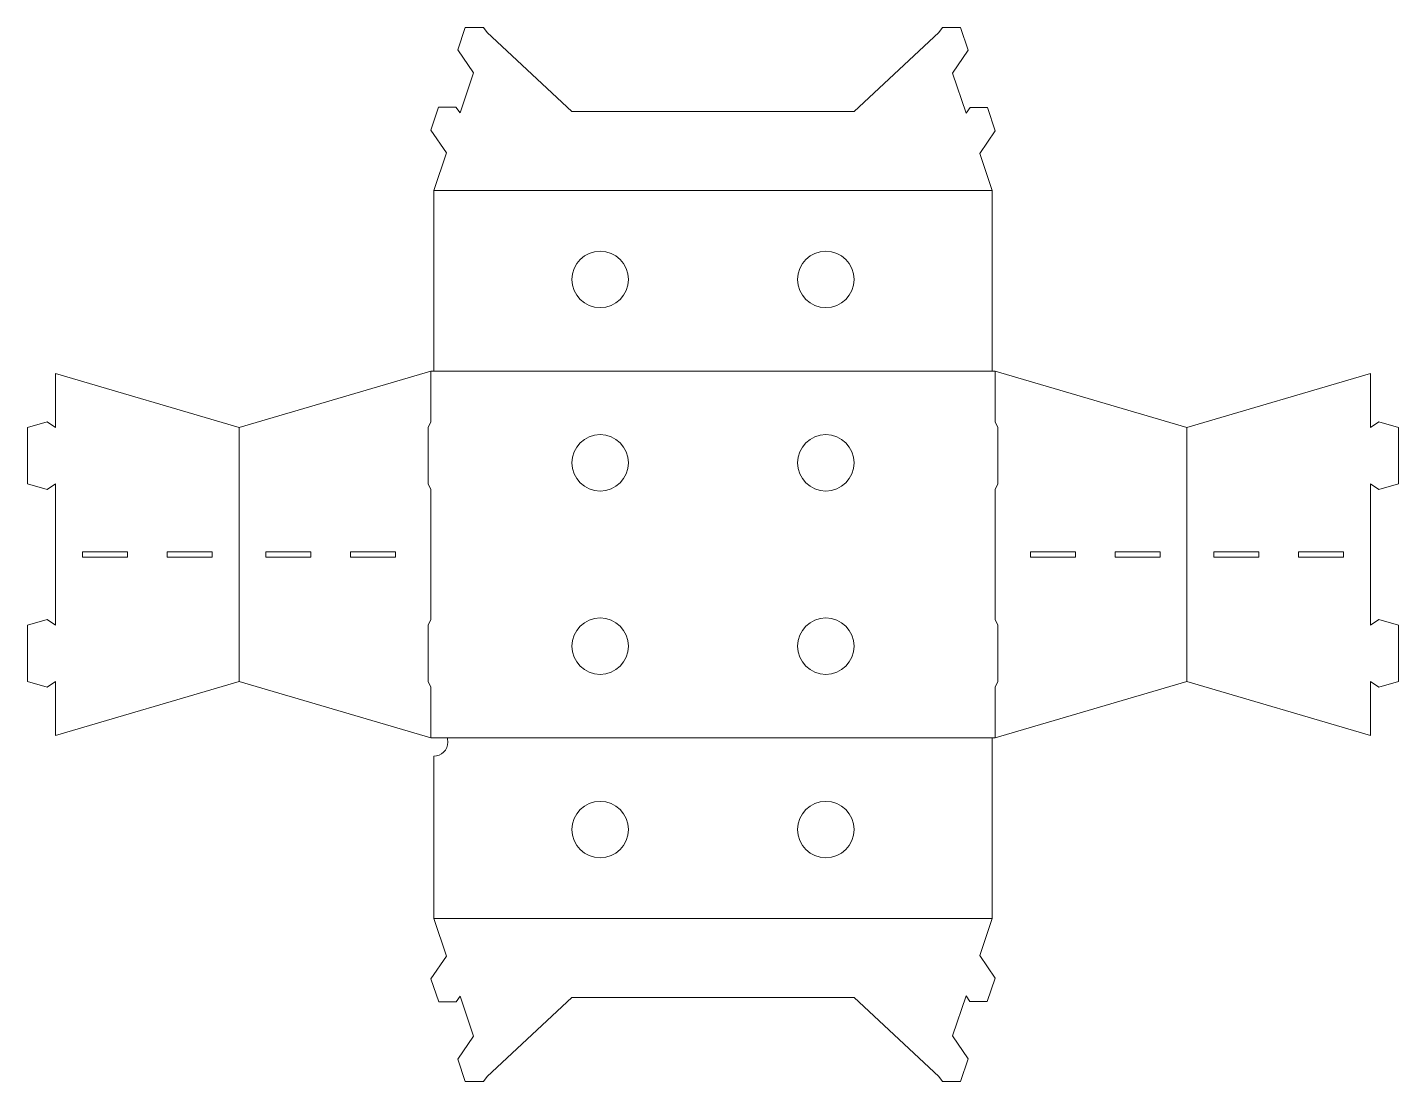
# Model space of a CAD drawing. Header units: millimetres. Extents: x 62 to 548, y -415 to -42.
import ezdxf

# ---------------------------------------------------------------- set-up
doc = ezdxf.new("R2010")
doc.units = ezdxf.units.MM
doc.header["$MEASUREMENT"] = 0
for name, color, linetype in [('inside_cut', 7, 'Continuous'), ('inside_engraving', 7, 'Continuous'), ('outside_cut', 7, 'Continuous')]:
    doc.layers.add(name, color=color, linetype=linetype)

# ---------------------------------------------------------------- blocks, each defined once
blk = doc.blocks.new('block 3')
at = {"layer": 'inside_cut', "color": 1, "lineweight": 9, "true_color": 0xff0000}
for points in [[(81.3, -229.5), (97.3, -229.5), (97.3, -227.7), (81.3, -227.7), (81.3, -229.5)], [(111.3, -229.5), (127.3, -229.5), (127.3, -227.7), (111.3, -227.7), (111.3, -229.5)], [(146.3, -229.5), (162.3, -229.5), (162.3, -227.7), (146.3, -227.7), (146.3, -229.5)], [(176.3, -229.5), (192.3, -229.5), (192.3, -227.7), (176.3, -227.7), (176.3, -229.5)], [(417.3, -229.5), (433.3, -229.5), (433.3, -227.7), (417.3, -227.7), (417.3, -229.5)], [(447.3, -229.5), (463.3, -229.5), (463.3, -227.7), (447.3, -227.7), (447.3, -229.5)], [(482.3, -229.5), (498.3, -229.5), (498.3, -227.7), (482.3, -227.7), (482.3, -229.5)], [(512.3, -229.5), (528.3, -229.5), (528.3, -227.7), (512.3, -227.7), (512.3, -229.5)]]:
    blk.add_lwpolyline(points, dxfattribs=at)
for points in [[(264.8, -121.1), (259.28, -121.1), (254.8, -125.58), (254.8, -131.1), (254.8, -136.62), (259.28, -141.1), (264.8, -141.1), (270.32, -141.1), (274.8, -136.62), (274.8, -131.1), (274.8, -125.58), (270.32, -121.1), (264.8, -121.1)], [(344.8, -121.1), (339.28, -121.1), (334.8, -125.58), (334.8, -131.1), (334.8, -136.62), (339.28, -141.1), (344.8, -141.1), (350.32, -141.1), (354.8, -136.62), (354.8, -131.1), (354.8, -125.58), (350.32, -121.1), (344.8, -121.1)], [(264.8, -316.1), (259.28, -316.1), (254.8, -320.58), (254.8, -326.1), (254.8, -331.62), (259.28, -336.1), (264.8, -336.1), (270.32, -336.1), (274.8, -331.62), (274.8, -326.1), (274.8, -320.58), (270.32, -316.1), (264.8, -316.1)], [(344.8, -316.1), (339.28, -316.1), (334.8, -320.58), (334.8, -326.1), (334.8, -331.62), (339.28, -336.1), (344.8, -336.1), (350.32, -336.1), (354.8, -331.62), (354.8, -326.1), (354.8, -320.58), (350.32, -316.1), (344.8, -316.1)]]:
    blk.add_open_spline(points, degree=3, knots=[0, 0, 0, 0, 1, 1, 1, 2, 2, 2, 3, 3, 3, 4, 4, 4, 4], dxfattribs=at)
blk = doc.blocks.new('block 2')
at = {"layer": 'inside_cut', "color": 1, "lineweight": 9, "true_color": 0xff0000}
for points in [[(204.8, -205.6), (203.8, -203.6), (203.8, -183.6), (204.8, -181.6)], [(404.8, -181.6), (405.8, -183.6), (405.8, -203.6), (404.8, -205.6)], [(204.8, -275.6), (203.8, -273.6), (203.8, -253.6), (204.8, -251.6)], [(404.8, -251.6), (405.8, -253.6), (405.8, -273.6), (404.8, -275.6)]]:
    blk.add_lwpolyline(points, dxfattribs=at)
at = {"layer": 'inside_cut'}
blk.add_blockref('block 3', (0, 0), dxfattribs=at)
blk = doc.blocks.new('block 8')
at = {"layer": 'inside_engraving', "color": 5, "lineweight": 9, "true_color": 0x0000ff}
blk.add_open_spline([(354.8, -261.1), (354.8, -266.62), (350.32, -271.1), (344.8, -271.1), (339.28, -271.1), (334.8, -266.62), (334.8, -261.1), (334.8, -255.58), (339.28, -251.1), (344.8, -251.1), (350.32, -251.1), (354.8, -255.58), (354.8, -261.1)], degree=3, knots=[0, 0, 0, 0, 1, 1, 1, 2, 2, 2, 3, 3, 3, 4, 4, 4, 4], dxfattribs=at)
blk = doc.blocks.new('block 7')
at = {"layer": 'inside_engraving', "color": 5, "lineweight": 9, "true_color": 0x0000ff}
blk.add_open_spline([(274.8, -261.1), (274.8, -266.62), (270.32, -271.1), (264.8, -271.1), (259.28, -271.1), (254.8, -266.62), (254.8, -261.1), (254.8, -255.58), (259.28, -251.1), (264.8, -251.1), (270.32, -251.1), (274.8, -255.58), (274.8, -261.1)], degree=3, knots=[0, 0, 0, 0, 1, 1, 1, 2, 2, 2, 3, 3, 3, 4, 4, 4, 4], dxfattribs=at)
at = {"layer": 'inside_engraving'}
blk.add_blockref('block 8', (0, 0), dxfattribs=at)
blk = doc.blocks.new('block 10')
at = {"layer": 'inside_engraving', "color": 5, "lineweight": 9, "true_color": 0x0000ff}
blk.add_open_spline([(354.8, -196.1), (354.8, -201.62), (350.32, -206.1), (344.8, -206.1), (339.28, -206.1), (334.8, -201.62), (334.8, -196.1), (334.8, -190.58), (339.28, -186.1), (344.8, -186.1), (350.32, -186.1), (354.8, -190.58), (354.8, -196.1)], degree=3, knots=[0, 0, 0, 0, 1, 1, 1, 2, 2, 2, 3, 3, 3, 4, 4, 4, 4], dxfattribs=at)
blk = doc.blocks.new('block 9')
at = {"layer": 'inside_engraving', "color": 5, "lineweight": 9, "true_color": 0x0000ff}
blk.add_open_spline([(274.8, -196.1), (274.8, -201.62), (270.32, -206.1), (264.8, -206.1), (259.28, -206.1), (254.8, -201.62), (254.8, -196.1), (254.8, -190.58), (259.28, -186.1), (264.8, -186.1), (270.32, -186.1), (274.8, -190.58), (274.8, -196.1)], degree=3, knots=[0, 0, 0, 0, 1, 1, 1, 2, 2, 2, 3, 3, 3, 4, 4, 4, 4], dxfattribs=at)
at = {"layer": 'inside_engraving'}
blk.add_blockref('block 10', (0, 0), dxfattribs=at)
blk = doc.blocks.new('block 6')
at = {"layer": 'inside_engraving'}
for name in ['block 9', 'block 7']:
    blk.add_blockref(name, (0, 0), dxfattribs=at)
blk = doc.blocks.new('block 5')
at = {"layer": 'inside_engraving', "color": 5, "lineweight": 9, "true_color": 0x0000ff}
for points in [[(204.8, -181.6), (204.8, -163.6), (404.8, -163.6), (404.8, -181.6)], [(136.8, -183.6), (136.8, -273.6)], [(472.8, -183.6), (472.8, -273.6)], [(204.8, -205.6), (204.8, -251.6)], [(404.8, -251.6), (404.8, -205.6)], [(204.8, -275.6), (204.8, -293.6), (404.8, -293.6), (404.8, -275.6)]]:
    blk.add_lwpolyline(points, dxfattribs=at)
at = {"layer": 'inside_engraving'}
blk.add_blockref('block 6', (0, 0), dxfattribs=at)
blk = doc.blocks.new('block 4')
at = {"layer": 'inside_engraving', "color": 5, "lineweight": 9, "true_color": 0x0000ff}
for points in [[(205.8, -99.6), (403.8, -99.6)], [(205.8, -357.6), (403.8, -357.6)]]:
    blk.add_lwpolyline(points, dxfattribs=at)
at = {"layer": 'inside_engraving'}
blk.add_blockref('block 5', (0, 0), dxfattribs=at)
blk = doc.blocks.new('block 11')
at = {"layer": 'outside_cut', "lineweight": 0}
for points in [[(81.3, -229.5), (97.3, -229.5), (97.3, -227.7), (81.3, -227.7), (81.3, -229.5)], [(111.3, -229.5), (127.3, -229.5), (127.3, -227.7), (111.3, -227.7), (111.3, -229.5)], [(146.3, -229.5), (162.3, -229.5), (162.3, -227.7), (146.3, -227.7), (146.3, -229.5)], [(176.3, -229.5), (192.3, -229.5), (192.3, -227.7), (176.3, -227.7), (176.3, -229.5)], [(417.3, -229.5), (433.3, -229.5), (433.3, -227.7), (417.3, -227.7), (417.3, -229.5)], [(447.3, -229.5), (463.3, -229.5), (463.3, -227.7), (447.3, -227.7), (447.3, -229.5)], [(482.3, -229.5), (498.3, -229.5), (498.3, -227.7), (482.3, -227.7), (482.3, -229.5)], [(512.3, -229.5), (528.3, -229.5), (528.3, -227.7), (512.3, -227.7), (512.3, -229.5)]]:
    blk.add_lwpolyline(points, dxfattribs=at)
for points in [[(264.8, -121.1), (259.28, -121.1), (254.8, -125.58), (254.8, -131.1), (254.8, -136.62), (259.28, -141.1), (264.8, -141.1), (270.32, -141.1), (274.8, -136.62), (274.8, -131.1), (274.8, -125.58), (270.32, -121.1), (264.8, -121.1)], [(344.8, -121.1), (339.28, -121.1), (334.8, -125.58), (334.8, -131.1), (334.8, -136.62), (339.28, -141.1), (344.8, -141.1), (350.32, -141.1), (354.8, -136.62), (354.8, -131.1), (354.8, -125.58), (350.32, -121.1), (344.8, -121.1)], [(264.8, -316.1), (259.28, -316.1), (254.8, -320.58), (254.8, -326.1), (254.8, -331.62), (259.28, -336.1), (264.8, -336.1), (270.32, -336.1), (274.8, -331.62), (274.8, -326.1), (274.8, -320.58), (270.32, -316.1), (264.8, -316.1)], [(344.8, -316.1), (339.28, -316.1), (334.8, -320.58), (334.8, -326.1), (334.8, -331.62), (339.28, -336.1), (344.8, -336.1), (350.32, -336.1), (354.8, -331.62), (354.8, -326.1), (354.8, -320.58), (350.32, -316.1), (344.8, -316.1)]]:
    blk.add_open_spline(points, degree=3, knots=[0, 0, 0, 0, 1, 1, 1, 2, 2, 2, 3, 3, 3, 4, 4, 4, 4], dxfattribs=at)

msp = doc.modelspace()

# ---------------------------------------------------------------- linework, layer by layer
at = {"layer": 'outside_cut', "color": 1, "lineweight": 9, "true_color": 0xff0000}
msp.add_open_spline([(207.59, -387.11), (207.59, -387.11), (204.8, -378.95), (204.8, -378.95), (204.8, -378.95), (210.31, -370.9), (210.31, -370.9), (210.31, -370.9), (205.8, -357.6), (205.8, -357.6), (205.8, -357.6), (205.8, -300.1), (205.8, -300.1), (208.56, -300.1), (210.8, -297.86), (210.8, -295.1), (210.8, -294.58), (210.72, -294.07), (210.57, -293.6), (210.57, -293.6), (205.8, -293.6), (205.8, -293.6), (205.8, -293.6), (204.8, -293.6), (204.8, -293.6), (204.8, -293.6), (136.8, -273.6), (136.8, -273.6), (136.8, -273.6), (71.8, -292.72), (71.8, -292.72), (71.8, -292.72), (71.8, -273.6), (71.8, -273.6), (71.8, -273.6), (68.8, -275.6), (68.8, -275.6), (68.8, -275.6), (61.8, -273.6), (61.8, -273.6), (61.8, -273.6), (61.8, -253.6), (61.8, -253.6), (61.8, -253.6), (68.8, -251.6), (68.8, -251.6), (68.8, -251.6), (71.8, -253.6), (71.8, -253.6), (71.8, -253.6), (71.8, -203.6), (71.8, -203.6), (71.8, -203.6), (68.8, -205.6), (68.8, -205.6), (68.8, -205.6), (61.8, -203.6), (61.8, -203.6), (61.8, -203.6), (61.8, -183.6), (61.8, -183.6), (61.8, -183.6), (68.8, -181.6), (68.8, -181.6), (68.8, -181.6), (71.8, -183.6), (71.8, -183.6), (71.8, -183.6), (71.8, -164.48), (71.8, -164.48), (71.8, -164.48), (136.8, -183.6), (136.8, -183.6), (136.8, -183.6), (204.8, -163.6), (204.8, -163.6), (204.8, -163.6), (205.8, -163.6), (205.8, -163.6), (205.8, -163.6), (205.8, -99.6), (205.8, -99.6), (205.8, -99.6), (210.31, -86.3), (210.31, -86.3), (210.31, -86.3), (204.8, -78.25), (204.8, -78.25), (204.8, -78.25), (207.54, -70.11), (207.54, -70.11), (207.54, -70.11), (213.68, -70.11), (213.68, -70.11), (213.68, -70.11), (215.13, -72.1), (215.13, -72.1), (215.13, -72.1), (219.95, -57.88), (219.95, -57.88), (219.95, -57.88), (214.35, -49.7), (214.35, -49.7), (214.35, -49.7), (217, -41.81), (217, -41.81), (217, -41.81), (223.51, -41.81), (223.51, -41.81), (223.51, -41.81), (224.8, -43.6), (224.8, -43.6), (224.8, -43.6), (224.8, -43.6), (224.8, -43.6), (224.8, -43.6), (254.8, -71.6), (254.8, -71.6), (254.8, -71.6), (354.8, -71.6), (354.8, -71.6), (354.8, -71.6), (384.8, -43.6), (384.8, -43.6), (384.8, -43.6), (386.19, -41.81), (386.19, -41.81), (386.19, -41.81), (392.53, -41.81), (392.53, -41.81), (392.53, -41.81), (395.25, -49.9), (395.25, -49.9), (395.25, -49.9), (389.69, -58.02), (389.69, -58.02), (389.69, -58.02), (394.51, -72.23), (394.51, -72.23), (394.51, -72.23), (395.93, -70.15), (395.93, -70.15), (395.93, -70.15), (402.06, -70.15), (402.06, -70.15), (402.06, -70.15), (404.8, -78.45), (404.8, -78.45), (404.8, -78.45), (399.33, -86.44), (399.33, -86.44), (399.33, -86.44), (403.8, -99.6), (403.8, -99.6), (403.8, -99.6), (403.8, -163.6), (403.8, -163.6), (403.8, -163.6), (404.8, -163.6), (404.8, -163.6), (404.8, -163.6), (472.8, -183.6), (472.8, -183.6), (472.8, -183.6), (537.8, -164.48), (537.8, -164.48), (537.8, -164.48), (537.8, -183.6), (537.8, -183.6), (537.8, -183.6), (540.8, -181.6), (540.8, -181.6), (540.8, -181.6), (547.8, -183.6), (547.8, -183.6), (547.8, -183.6), (547.8, -203.6), (547.8, -203.6), (547.8, -203.6), (540.8, -205.6), (540.8, -205.6), (540.8, -205.6), (537.8, -203.6), (537.8, -203.6), (537.8, -203.6), (537.8, -253.6), (537.8, -253.6), (537.8, -253.6), (540.8, -251.6), (540.8, -251.6), (540.8, -251.6), (547.8, -253.6), (547.8, -253.6), (547.8, -253.6), (547.8, -273.6), (547.8, -273.6), (547.8, -273.6), (540.8, -275.6), (540.8, -275.6), (540.8, -275.6), (537.8, -273.6), (537.8, -273.6), (537.8, -273.6), (537.8, -292.72), (537.8, -292.72), (537.8, -292.72), (472.8, -273.6), (472.8, -273.6), (472.8, -273.6), (404.8, -293.6), (404.8, -293.6), (404.8, -293.6), (403.8, -293.6), (403.8, -293.6), (403.8, -293.6), (403.8, -357.6), (403.8, -357.6), (403.8, -357.6), (399.33, -370.76), (399.33, -370.76), (399.33, -370.76), (404.8, -378.75), (404.8, -378.75), (404.8, -378.75), (402.01, -387.03), (402.01, -387.03), (402.01, -387.03), (395.87, -387.03), (395.87, -387.03), (395.87, -387.03), (394.51, -384.97), (394.51, -384.97), (394.51, -384.97), (389.69, -399.18), (389.69, -399.18), (389.69, -399.18), (395.25, -407.3), (395.25, -407.3), (395.25, -407.3), (392.53, -415.39), (392.53, -415.39), (392.53, -415.39), (386.19, -415.39), (386.19, -415.39), (386.19, -415.39), (384.8, -413.6), (384.8, -413.6), (384.8, -413.6), (354.8, -385.6), (354.8, -385.6), (354.8, -385.6), (254.8, -385.6), (254.8, -385.6), (254.8, -385.6), (224.8, -413.6), (224.8, -413.6), (224.8, -413.6), (223.51, -415.39), (223.51, -415.39), (223.51, -415.39), (217, -415.39), (217, -415.39), (217, -415.39), (214.35, -407.5), (214.35, -407.5), (214.35, -407.5), (219.95, -399.32), (219.95, -399.32), (219.95, -399.32), (215.13, -385.1), (215.13, -385.1), (215.13, -385.1), (213.72, -387.11), (213.72, -387.11), (213.72, -387.11), (207.59, -387.11), (207.59, -387.11)], degree=3, knots=[0, 0, 0, 0, 1, 1, 1, 2, 2, 2, 3, 3, 3, 4, 4, 4, 5, 5, 5, 6, 6, 6, 7, 7, 7, 8, 8, 8, 9, 9, 9, 10, 10, 10, 11, 11, 11, 12, 12, 12, 13, 13, 13, 14, 14, 14, 15, 15, 15, 16, 16, 16, 17, 17, 17, 18, 18, 18, 19, 19, 19, 20, 20, 20, 21, 21, 21, 22, 22, 22, 23, 23, 23, 24, 24, 24, 25, 25, 25, 26, 26, 26, 27, 27, 27, 28, 28, 28, 29, 29, 29, 30, 30, 30, 31, 31, 31, 32, 32, 32, 33, 33, 33, 34, 34, 34, 35, 35, 35, 36, 36, 36, 37, 37, 37, 38, 38, 38, 39, 39, 39, 40, 40, 40, 41, 41, 41, 42, 42, 42, 43, 43, 43, 44, 44, 44, 45, 45, 45, 46, 46, 46, 47, 47, 47, 48, 48, 48, 49, 49, 49, 50, 50, 50, 51, 51, 51, 52, 52, 52, 53, 53, 53, 54, 54, 54, 55, 55, 55, 56, 56, 56, 57, 57, 57, 58, 58, 58, 59, 59, 59, 60, 60, 60, 61, 61, 61, 62, 62, 62, 63, 63, 63, 64, 64, 64, 65, 65, 65, 66, 66, 66, 67, 67, 67, 68, 68, 68, 69, 69, 69, 70, 70, 70, 71, 71, 71, 72, 72, 72, 73, 73, 73, 74, 74, 74, 75, 75, 75, 76, 76, 76, 77, 77, 77, 78, 78, 78, 79, 79, 79, 80, 80, 80, 81, 81, 81, 82, 82, 82, 83, 83, 83, 84, 84, 84, 85, 85, 85, 86, 86, 86, 87, 87, 87, 88, 88, 88, 89, 89, 89, 90, 90, 90, 91, 91, 91, 92, 92, 92, 92], dxfattribs=at)

# ---------------------------------------------------------------- block references
at = {"layer": 'inside_cut'}
msp.add_blockref('block 2', (0, 0), dxfattribs=at)
at = {"layer": 'inside_engraving'}
msp.add_blockref('block 4', (0, 0), dxfattribs=at)
at = {"layer": 'outside_cut'}
msp.add_blockref('block 11', (0, 0), dxfattribs=at)

doc.saveas('drawing.dxf')
